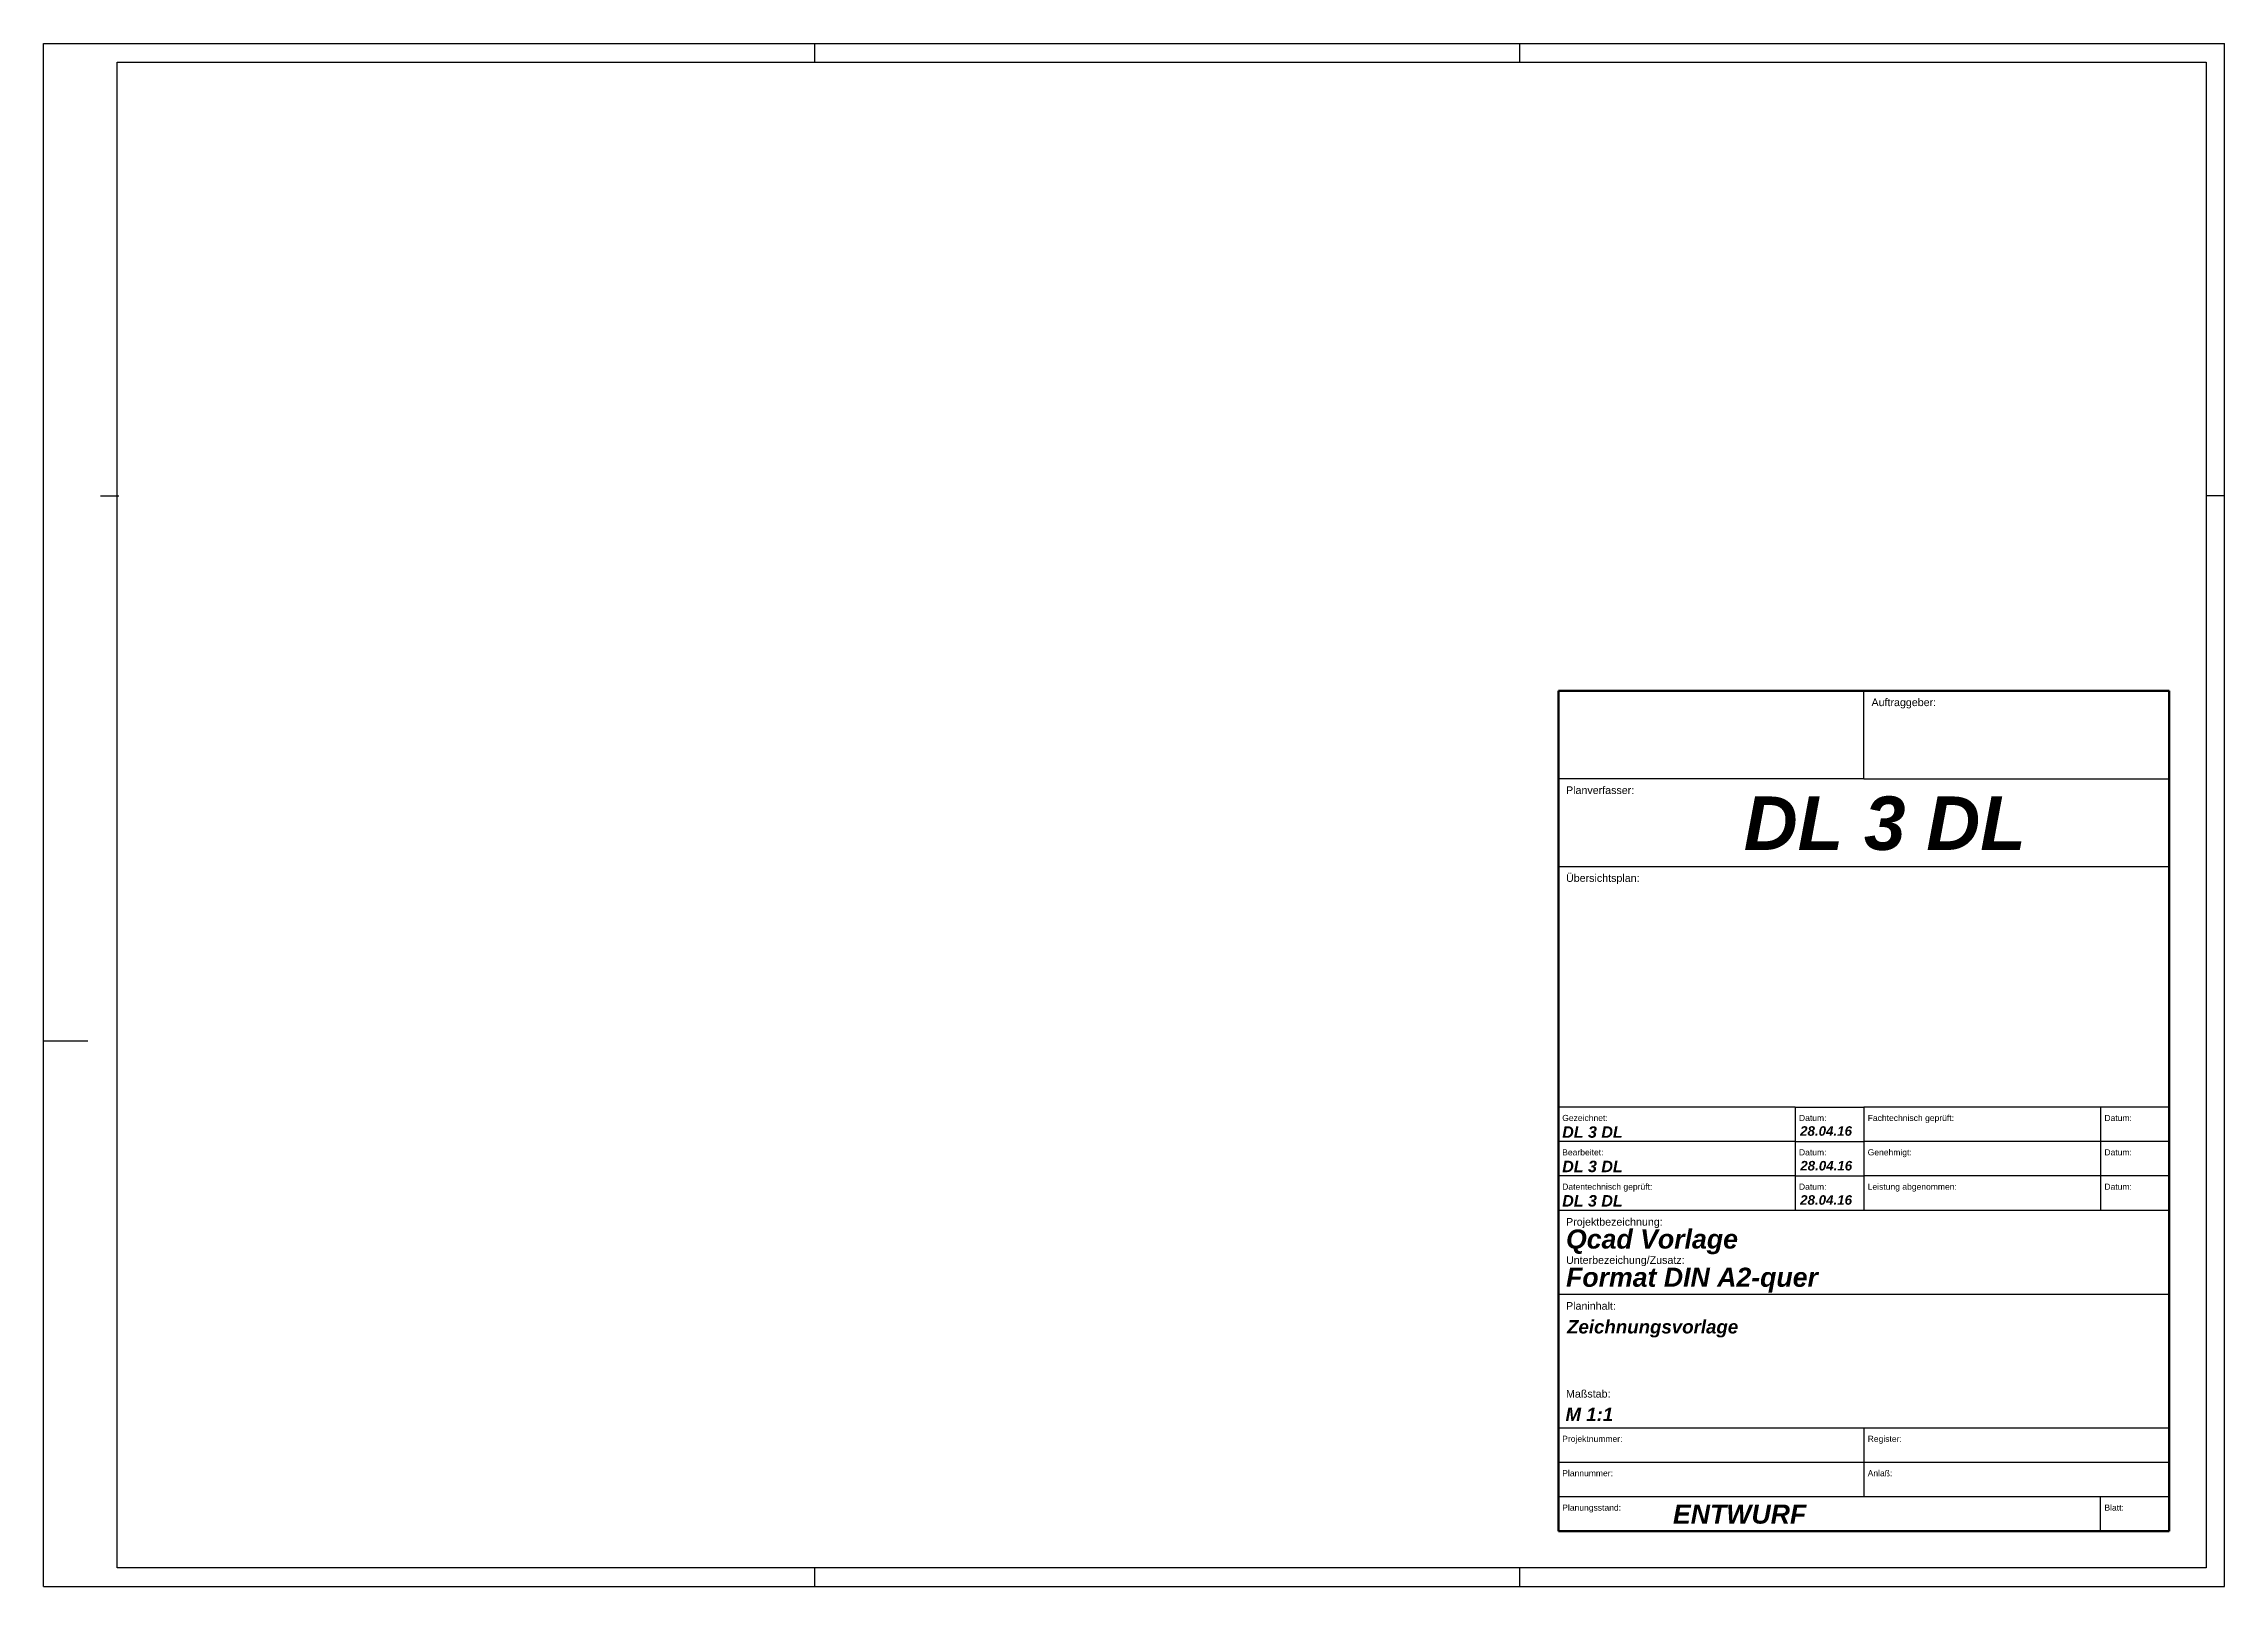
# Model space of a CAD drawing. Header units: millimetres. Extents: x 0 to 594, y 0 to 420.
import ezdxf

# ---------------------------------------------------------------- set-up
doc = ezdxf.new("R2010")
doc.units = ezdxf.units.MM
for name, color, linetype, true_color in [('Blattrahmen Din A0', 5, 'Continuous', 0x0000ff), ('Faltung Lochung', 3, 'Continuous', 0x00ff00), ('Plankopf ausgefüllt', 94, 'Continuous', 0x008000), ('Plankopf Rahmen', 1, 'Continuous', 0xff0000), ('Plankopf Text Vorgabe', 5, 'Continuous', 0x0000ff)]:
    doc.layers.add(name, color=color, linetype=linetype, true_color=true_color)
doc.layers.add('Plankopf Rahmen 0.5', color=1, linetype='Continuous', lineweight=50, true_color=0xff0000)
doc.styles.add('textstyle0', font='')
doc.styles.add('textstyle1', font='')
doc.styles.add('textstyle10', font='')
doc.styles.add('textstyle11', font='')
doc.styles.add('textstyle12', font='')
doc.styles.add('textstyle13', font='')
doc.styles.add('textstyle14', font='')
doc.styles.add('textstyle15', font='')
doc.styles.add('textstyle16', font='')
doc.styles.add('textstyle17', font='')
doc.styles.add('textstyle18', font='')
doc.styles.add('textstyle19', font='')
doc.styles.add('textstyle2', font='')
doc.styles.add('textstyle20', font='')
doc.styles.add('textstyle21', font='')
doc.styles.add('textstyle22', font='')
doc.styles.add('textstyle23', font='')
doc.styles.add('textstyle24', font='')
doc.styles.add('textstyle25', font='')
doc.styles.add('textstyle26', font='')
doc.styles.add('textstyle27', font='')
doc.styles.add('textstyle28', font='')
doc.styles.add('textstyle29', font='')
doc.styles.add('textstyle3', font='')
doc.styles.add('textstyle30', font='')
doc.styles.add('textstyle31', font='')
doc.styles.add('textstyle32', font='')
doc.styles.add('textstyle33', font='')
doc.styles.add('textstyle34', font='')
doc.styles.add('textstyle35', font='')
doc.styles.add('textstyle36', font='')
doc.styles.add('textstyle4', font='')
doc.styles.add('textstyle5', font='')
doc.styles.add('textstyle6', font='')
doc.styles.add('textstyle7', font='')
doc.styles.add('textstyle8', font='')
doc.styles.add('textstyle9', font='')
doc.styles.get('textstyle0').set_extended_font_data('Liberation Sans')
doc.styles.get('textstyle1').set_extended_font_data('Liberation Sans')
doc.styles.get('textstyle10').set_extended_font_data('Liberation Sans')
doc.styles.get('textstyle11').set_extended_font_data('Liberation Sans')
doc.styles.get('textstyle12').set_extended_font_data('Liberation Sans')
doc.styles.get('textstyle13').set_extended_font_data('Liberation Sans')
doc.styles.get('textstyle14').set_extended_font_data('Liberation Sans')
doc.styles.get('textstyle15').set_extended_font_data('Liberation Sans')
doc.styles.get('textstyle16').set_extended_font_data('Liberation Sans')
doc.styles.get('textstyle17').set_extended_font_data('Liberation Sans')
doc.styles.get('textstyle18').set_extended_font_data('Liberation Sans')
doc.styles.get('textstyle19').set_extended_font_data('Liberation Sans')
doc.styles.get('textstyle2').set_extended_font_data('Liberation Sans')
doc.styles.get('textstyle20').set_extended_font_data('Liberation Sans')
doc.styles.get('textstyle21').set_extended_font_data('Liberation Sans')
doc.styles.get('textstyle22').set_extended_font_data('Liberation Sans')
doc.styles.get('textstyle23').set_extended_font_data('Liberation Sans')
doc.styles.get('textstyle24').set_extended_font_data('Liberation Sans')
doc.styles.get('textstyle25').set_extended_font_data('Liberation Sans', bold=True)
doc.styles.get('textstyle26').set_extended_font_data('Liberation Sans', bold=True)
doc.styles.get('textstyle27').set_extended_font_data('Liberation Sans', bold=True)
doc.styles.get('textstyle28').set_extended_font_data('Liberation Sans', bold=True)
doc.styles.get('textstyle29').set_extended_font_data('Liberation Sans', bold=True)
doc.styles.get('textstyle3').set_extended_font_data('Liberation Sans')
doc.styles.get('textstyle30').set_extended_font_data('Liberation Sans', bold=True)
doc.styles.get('textstyle31').set_extended_font_data('Liberation Sans', bold=True)
doc.styles.get('textstyle32').set_extended_font_data('Liberation Sans', bold=True)
doc.styles.get('textstyle33').set_extended_font_data('Liberation Sans', bold=True)
doc.styles.get('textstyle34').set_extended_font_data('Liberation Sans', bold=True)
doc.styles.get('textstyle35').set_extended_font_data('Liberation Sans', bold=True)
doc.styles.get('textstyle36').set_extended_font_data('Liberation Sans', bold=True)
doc.styles.get('textstyle4').set_extended_font_data('Liberation Sans')
doc.styles.get('textstyle5').set_extended_font_data('Liberation Sans')
doc.styles.get('textstyle6').set_extended_font_data('Liberation Sans')
doc.styles.get('textstyle7').set_extended_font_data('Liberation Sans')
doc.styles.get('textstyle8').set_extended_font_data('Liberation Sans')
doc.styles.get('textstyle9').set_extended_font_data('Liberation Sans')

msp = doc.modelspace()

# ---------------------------------------------------------------- linework, layer by layer
at = {"layer": 'Blattrahmen Din A0'}
for p, q in [((0, 0), (0, 420)), ((0, 420), (594, 420)), ((594, 0), (594, 420)), ((20, 415), (589, 415)), ((20, 5), (20, 415)), ((589, 415), (589, 5)), ((0, 0), (594, 0)), ((589, 5), (20, 5))]:
    msp.add_line(p, q, dxfattribs=at)
at = {"layer": 'Faltung Lochung'}
for p, q in [((210, 420), (210, 415)), ((402, 420), (402, 415)), ((589, 297), (594, 297)), ((15.48, 296.85), (20.48, 296.85)), ((0, 148.5), (12, 148.5)), ((210, 5), (210, 0)), ((402, 5), (402, 0))]:
    msp.add_line(p, q, dxfattribs=at)
at = {"layer": 'Plankopf Rahmen'}
for p, q in [((412.6, 15), (412.6, 243.8)), ((412.6, 243.8), (579, 243.8)), ((495.8, 219.88), (495.8, 243.8)), ((579, 15), (579, 243.8)), ((495.8, 219.88), (412.6, 219.88)), ((495.8, 219.88), (579, 219.88)), ((412.6, 195.96), (579, 195.96)), ((477.08, 130.44), (412.6, 130.44)), ((477.08, 130.44), (477.08, 102.36)), ((477.08, 130.44), (495.8, 130.44)), ((560.28, 130.44), (495.8, 130.44)), ((495.8, 130.44), (495.8, 102.36)), ((579, 130.44), (560.28, 130.44)), ((560.28, 130.44), (560.28, 102.36)), ((477.08, 121.08), (412.6, 121.08)), ((477.08, 121.08), (495.8, 121.08)), ((560.28, 121.08), (495.8, 121.08)), ((579, 121.08), (560.28, 121.08)), ((477.08, 111.72), (412.6, 111.72)), ((477.08, 111.72), (495.8, 111.72)), ((560.28, 111.72), (495.8, 111.72)), ((579, 111.72), (560.28, 111.72)), ((579, 102.36), (412.6, 102.36)), ((579, 79.48), (412.6, 79.48)), ((495.8, 43.08), (412.6, 43.08)), ((579, 43.08), (495.8, 43.08)), ((495.8, 43.08), (495.8, 24.36)), ((495.8, 33.72), (412.6, 33.72)), ((579, 33.72), (495.8, 33.72)), ((579, 24.36), (412.6, 24.36)), ((560.28, 15), (560.28, 24.36)), ((579, 15), (412.6, 15))]:
    msp.add_line(p, q, dxfattribs=at)
at = {"layer": 'Plankopf Rahmen 0.5'}
for p, q in [((579, 243.8), (412.6, 243.8)), ((412.6, 243.8), (412.6, 15)), ((579, 15), (579, 243.8)), ((412.6, 15), (412.6, 15)), ((412.6, 15), (579, 15)), ((579, 15), (579, 15))]:
    msp.add_line(p, q, dxfattribs=at)

# ---------------------------------------------------------------- texts
at = {"layer": 'Plankopf ausgefüllt', "attachment_point": 1}
for s, insert, char_height, style in [('\\fLiberation Sans|b1|i1|c0|p0;DL 3 DL', (463.08, 215.05), 14.56, 'textstyle25'), ('\\fLiberation Sans|b1|i1|c0|p0;DL 3 DL', (413.64, 125.24), 3.12, 'textstyle26'), ('\\fLiberation Sans|b1|i1|c0|p0;28.04.16', (478.43, 125.27), 2.6, 'textstyle29'), ('\\fLiberation Sans|b1|i1|c0|p0;DL 3 DL', (413.64, 115.88), 3.12, 'textstyle27'), ('\\fLiberation Sans|b1|i1|c0|p0;28.04.16', (478.48, 115.82), 2.6, 'textstyle30'), ('\\fLiberation Sans|b1|i1|c0|p0;DL 3 DL', (413.64, 106.52), 3.12, 'textstyle28'), ('\\fLiberation Sans|b1|i1|c0|p0;28.04.16', (478.44, 106.49), 2.6, 'textstyle31'), ('\\fLiberation Sans|b1|i1|c0|p0;Qcad Vorlage', (414.68, 97.16), 5.2, 'textstyle32'), ('\\fLiberation Sans|b1|i1|c0|p0;Format DIN A2-quer', (414.68, 86.76), 5.2, 'textstyle33'), ('\\fLiberation Sans|b1|i1|c0|p0;Zeichnungsvorlage', (414.96, 72.49), 3.64, 'textstyle35'), ('\\fLiberation Sans|b1|i1|c0|p0;M 1:1', (414.53, 48.63), 3.64, 'textstyle34'), ('\\fLiberation Sans|b1|i1|c0|p0;ENTWURF', (443.8, 22.28), 5.2, 'textstyle36')]:
    msp.add_mtext(s, dxfattribs=dict(at, insert=insert, char_height=char_height, style=style))
at = {"layer": 'Plankopf Text Vorgabe', "attachment_point": 1}
for s, insert, char_height, style in [('Auftraggeber:', (497.88, 241.72), 2.08, 'textstyle2'), ('Planverfasser:', (414.68, 217.8), 2.08, 'textstyle0'), ('Übersichtsplan:', (414.68, 193.88), 2.08, 'textstyle1'), ('Gezeichnet:', (413.64, 128.36), 1.664, 'textstyle3'), ('Datum:', (478.12, 128.36), 1.664, 'textstyle6'), ('Fachtechnisch geprüft:', (496.84, 128.36), 1.664, 'textstyle9'), ('Datum:', (561.32, 128.36), 1.664, 'textstyle12'), ('Bearbeitet:', (413.64, 119), 1.664, 'textstyle4'), ('Datum:', (478.12, 119), 1.664, 'textstyle7'), ('Genehmigt:', (496.84, 119), 1.664, 'textstyle10'), ('Datum:', (561.32, 119), 1.664, 'textstyle13'), ('Datentechnisch geprüft:', (413.64, 109.64), 1.664, 'textstyle5'), ('Datum:', (478.12, 109.64), 1.664, 'textstyle8'), ('Leistung abgenommen:', (496.84, 109.64), 1.664, 'textstyle11'), ('Datum:', (561.32, 109.64), 1.664, 'textstyle14'), ('Projektbezeichnung:', (414.68, 100.28), 2.08, 'textstyle15'), ('Unterbezeichung/Zusatz:', (414.68, 89.88), 2.08, 'textstyle16'), ('Planinhalt:', (414.68, 77.4), 2.08, 'textstyle17'), ('Maßstab:', (414.68, 53.48), 2.08, 'textstyle18'), ('Projektnummer:', (413.64, 41), 1.664, 'textstyle19'), ('Register:', (496.84, 41), 1.664, 'textstyle22'), ('Plannummer:', (413.64, 31.64), 1.664, 'textstyle20'), ('Anlaß:', (496.84, 31.64), 1.664, 'textstyle23'), ('Planungsstand:', (413.64, 22.28), 1.664, 'textstyle21'), ('Blatt:', (561.32, 22.28), 1.664, 'textstyle24')]:
    msp.add_mtext(s, dxfattribs=dict(at, insert=insert, char_height=char_height, style=style))

doc.saveas('drawing.dxf')
